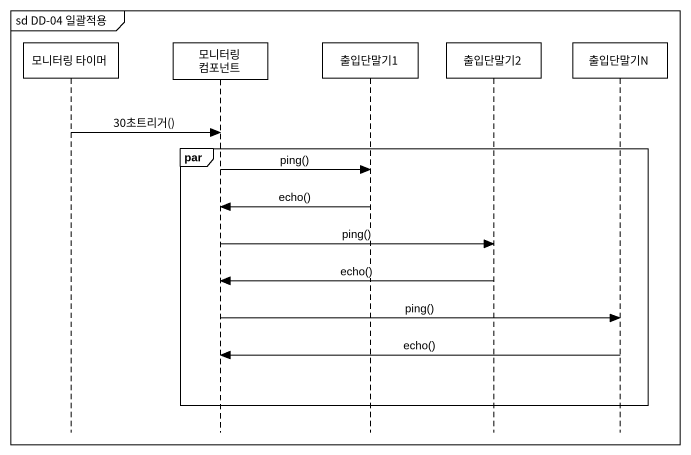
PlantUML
@startuml
mainframe sd DD-04 일괄적용
hide footbox
participant "모니터링 타이머" as 모니터링_타이머
participant "모니터링 컴포넌트" as 모니터링_컴포넌트
participant 출입단말기1
participant 출입단말기2
participant 출입단말기N

모니터링_타이머 -> 모니터링_컴포넌트 : 30초트리거()
par
  모니터링_컴포넌트 -> 출입단말기1 : ping()
  출입단말기1 -> 모니터링_컴포넌트 : echo()
  모니터링_컴포넌트 -> 출입단말기2 : ping()
  출입단말기2 -> 모니터링_컴포넌트 : echo()
  모니터링_컴포넌트 -> 출입단말기N : ping()
  출입단말기N -> 모니터링_컴포넌트 : echo()
end
@enduml
